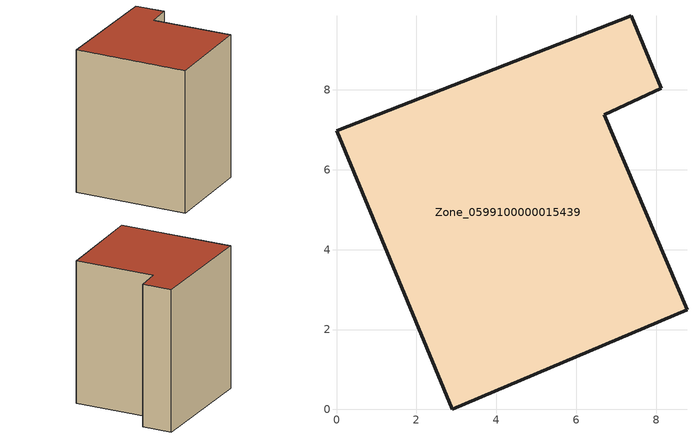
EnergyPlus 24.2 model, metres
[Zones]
Zone_0599100000015439
 floor ground (C_G): 2.9,0 0,6.98 7.38,9.86 8.13,8.04 6.7,7.38 8.78,2.5 z0.22
 wall outside (C_F): 8.13,8.04 7.38,9.86 0,6.98 2.9,0 8.78,2.5 6.7,7.38 8.13,8.04 z0.22:9.8
 roof outside (C_R): 8.78,2.5 6.7,7.38 8.13,8.04 7.38,9.86 0,6.98 2.9,0 z9.8
[BUILDING]
Pand.0599100000015439: North Axis=0; Terrain=City; Loads Convergence Tolerance Value=0.04; Temperature Convergence Tolerance Value=0.4; Solar Distribution=FullExterior; Maximum Number of Warmup Days=25; Minimum Number of Warmup Days=1
[Site:Location]
Rotterdam.The.Hague.AP_ZH_NLD Design_Conditions: Latitude=51.96; Longitude=4.45; Time Zone=1; Elevation=-4.5
[SITE:GROUNDTEMPERATURE:BUILDINGSURFACE]
18, 18, 18, 18, 18, 18, 18, 18, 18, 18, 18, 18
[MATERIAL] Thermal Absorptance=0.9; Solar Absorptance=0.7; Visible Absorptance=0.7
Name | Roughness | Thickness | Conductivity | Density | Specific Heat
G.TI.1946 | MediumSmooth | 0.15 | 1 | 540 | 1210
F.TI.1946 | Rough | 0.3 | 0.857143 | 1920 | 840
R.TI.1946 | MediumRough | 0.2 | 0.1 | 1500 | 1000
[CONSTRUCTION]
C_G: G.TI.1946
C_F: F.TI.1946
C_R: R.TI.1946
[ZONE]
Zone_0599100000015439: Type=1; Multiplier=1; Ceiling Height=Autocalculate; Volume=Autocalculate; Floor Area=autocalculate; Part of Total Floor Area=Yes
[ZONEINFILTRATION:DESIGNFLOWRATE]
Infil_Zone_0599100000015439: Zone or ZoneList or Space or SpaceList=Zone_0599100000015439; Schedule=AlwaysOn; Design Flow Rate Calculation Method=Flow/Area; Flow Rate per Floor Area=0.003; Constant Term Coefficient=1; Temperature Term Coefficient=0; Velocity Term Coefficient=0; Velocity Squared Term Coefficient=0
[HVACTEMPLATE:ZONE:IDEALLOADSAIRSYSTEM]
Zone_0599100000015439: Maximum Heating Supply Air Temperature=50; Minimum Cooling Supply Air Temperature=13; Maximum Heating Supply Air Humidity Ratio=0.0156; Minimum Cooling Supply Air Humidity Ratio=0.0077; Heating Limit=NoLimit; Cooling Limit=NoLimit; Dehumidification Control Type=ConstantSensibleHeatRatio; Cooling Sensible Heat Ratio=0.7; Dehumidification Setpoint=60; Humidification Control Type=None; Humidification Setpoint=30; Outdoor Air Method=None; Outdoor Air Flow Rate per Person=0.00944; Outdoor Air Flow Rate per Zone Floor Area=0; Outdoor Air Flow Rate per Zone=0; Demand Controlled Ventilation Type=None; Outdoor Air Economizer Type=NoEconomizer; Heat Recovery Type=None; Sensible Heat Recovery Effectiveness=0.7; Latent Heat Recovery Effectiveness=0.65
[ZONECONTROL:THERMOSTAT]
ThermostatControl_Zone_0599100000015439: Zone or ZoneList=Zone_0599100000015439; Control Type Schedule=DualSetpointControlType; Control 1=Thermostat_Zone_0599100000015439; Temperature Difference Between Cutout And Setpoint=0
[THERMOSTATSETPOINT:DUALSETPOINT]
Thermostat_Zone_0599100000015439: Heating Setpoint Temperature Schedule=HeatingSetpoint_Zone_0599100000015439; Cooling Setpoint Temperature Schedule=CoolingSetpoint_Zone_0599100000015439
[SCHEDULE:COMPACT]
HeatingSetpoint_Zone_0599100000015439: Through: 12/31, For: AllDays, Until: 24:00, 21
CoolingSetpoint_Zone_0599100000015439: Through: 12/31, For: AllDays, Until: 24:00, 24
DualSetpointControlType: Through: 12/31, For: AllDays, Until: 24:00, 4
AlwaysOn: Through: 12/31, For: AllDays, Until: 24:00, 1
